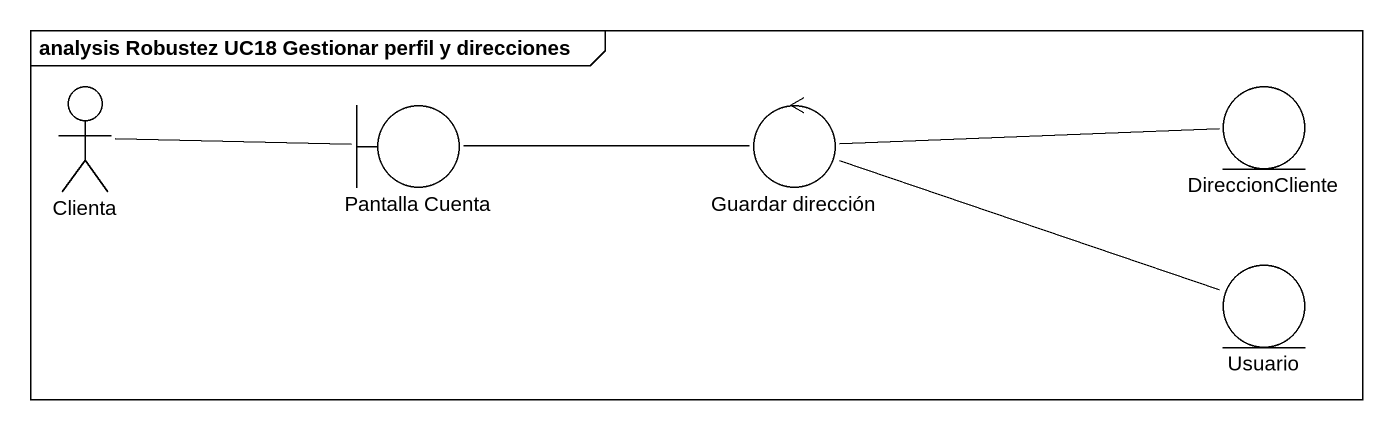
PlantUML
@startuml
mainframe analysis Robustez UC18 Gestionar perfil y direcciones
actor Clienta
boundary "Pantalla Cuenta" as Pantalla_Cuenta
control "Guardar dirección" as Guardar_dirección
entity DireccionCliente
entity Usuario
Clienta -right- Pantalla_Cuenta
Pantalla_Cuenta -right- Guardar_dirección
Guardar_dirección -right- DireccionCliente
Guardar_dirección -right- Usuario
@enduml
